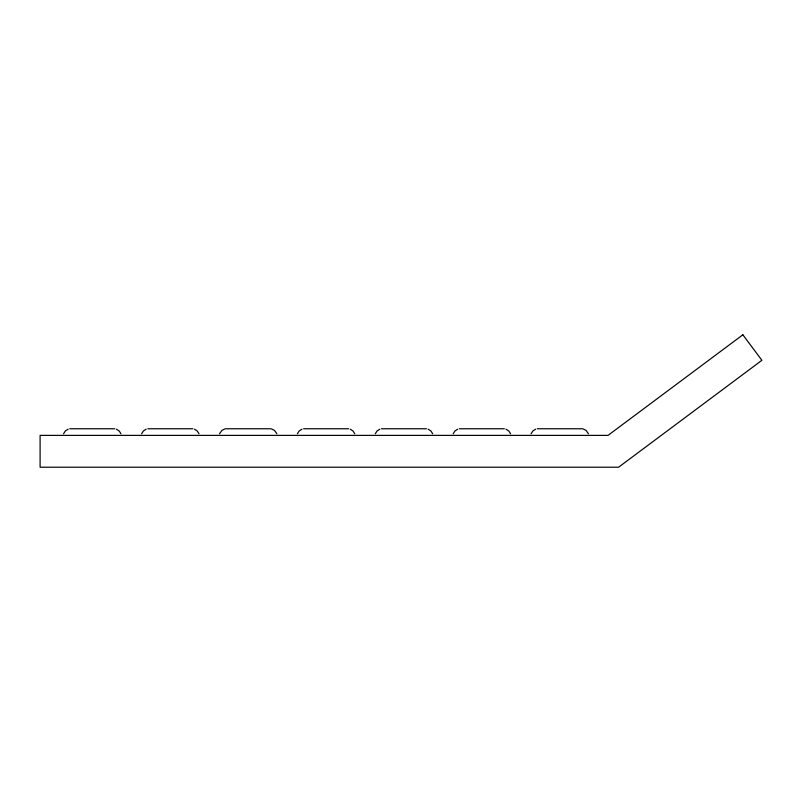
<?xml version="1.0" encoding="UTF-8"?>
<svg xmlns="http://www.w3.org/2000/svg" width="802" height="802" viewBox="0 0 802 802"><rect width="100%" height="100%" fill="white"/><g stroke="black" fill="none" stroke-linecap="round" stroke-linejoin="round"><path stroke-width="1.2" d="M63.569 433.762L65.363 430.965L68.15 429.18M141.623 433.762L143.408 430.965L146.205 429.18M219.507 433.762L221.923 430.403L224.891 428.93M297.402 433.762L299.186 430.965L301.983 429.18M375.286 433.762L377.08 430.965L379.867 429.18M453.18 433.762L454.965 430.965L457.762 429.18M531.064 433.762L532.859 430.965L535.646 429.18M69.774 428.769L114.766 428.769M147.819 428.769L192.821 428.769M225.713 428.769L270.705 428.769M303.597 428.769L348.599 428.769M381.491 428.769L426.484 428.769M459.376 428.769L504.378 428.769M537.27 428.769L582.262 428.769M583.084 428.93L586.051 430.403L588.467 433.762M271.527 428.93L274.495 430.403L276.901 433.762M505.992 429.18L508.779 430.965L510.573 433.762M428.098 429.18L430.895 430.965L432.689 433.762M350.213 429.18L353 430.965L354.795 433.762M194.435 429.18L197.222 430.965L199.016 433.762M116.38 429.18L119.177 430.965L120.972 433.762M742.863 334.785L608.036 435.376L40.1 435.376L40.1 467.215L618.603 467.215L761.9 360.309L742.863 334.785"/></g></svg>
